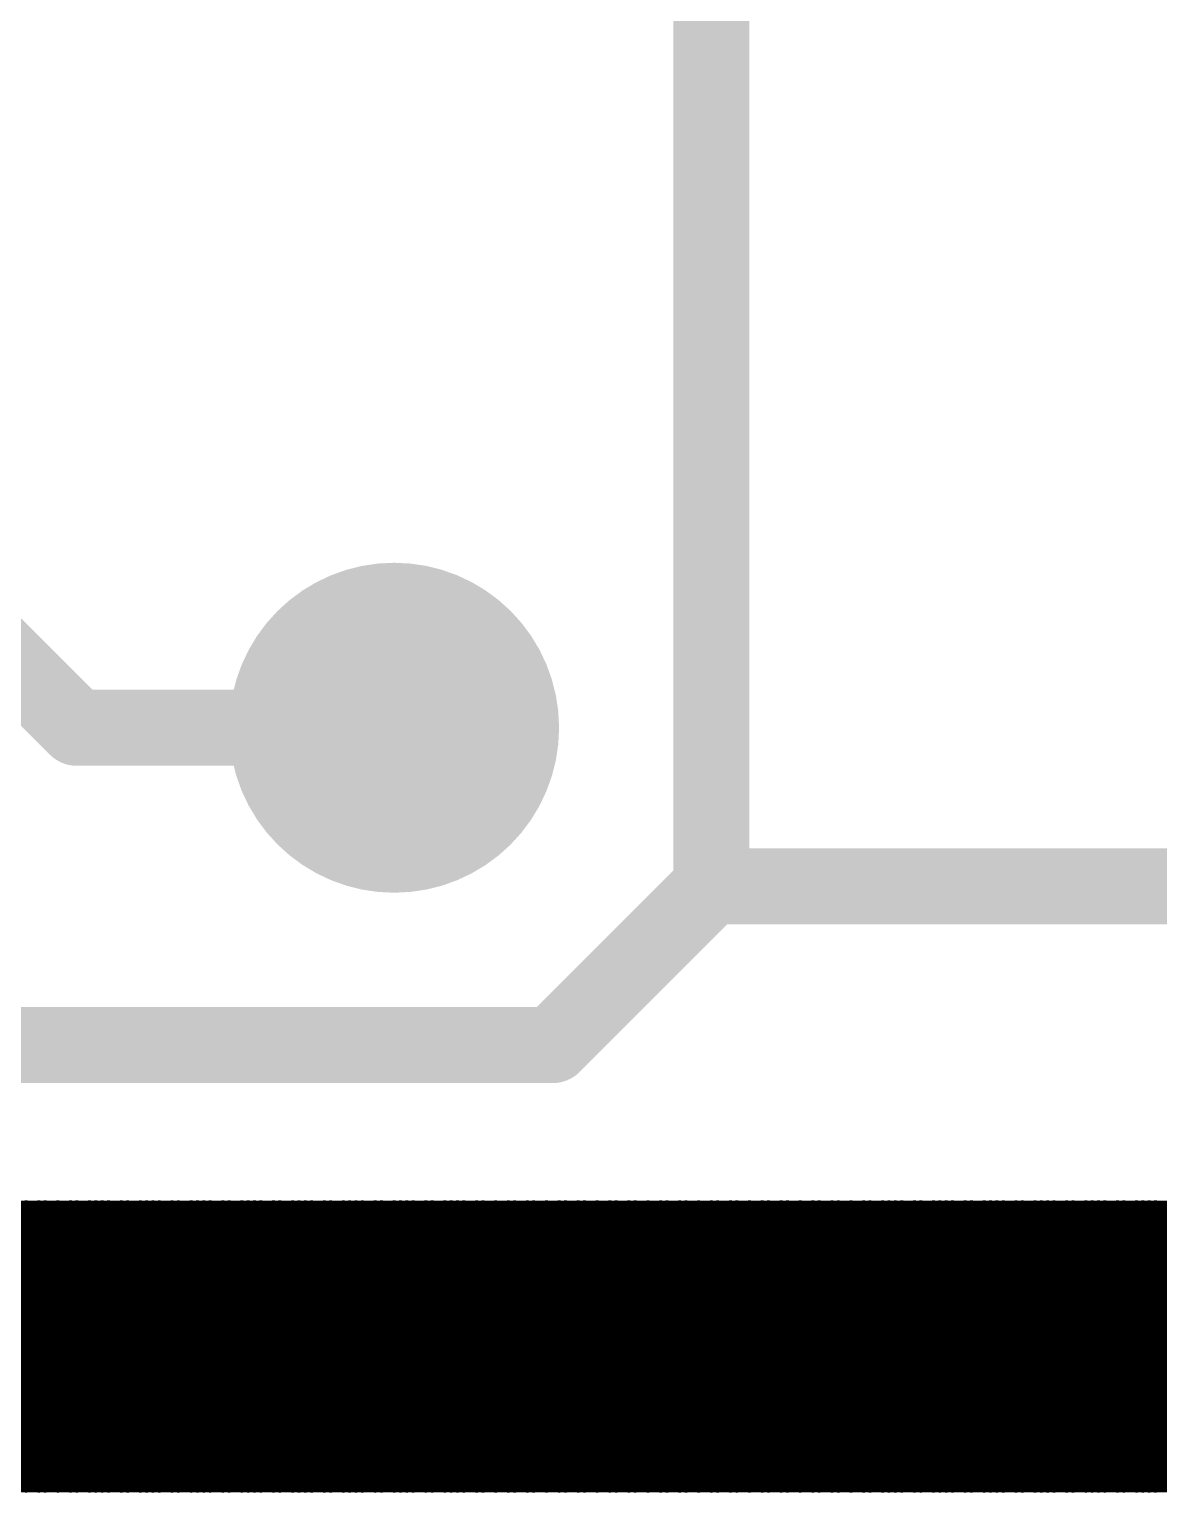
# Model space of a CAD drawing. Extents: x 0.24 to 7.39, y 0.21 to 4.62.
# Drawn here: x 5.8385 to 6.0165, y 3.3005 to 3.5311 of the extents above; entities that cross this region are included whole.
import ezdxf

# ---------------------------------------------------------------- set-up
doc = ezdxf.new("R2010")
doc.units = 0

msp = doc.modelspace()

# ---------------------------------------------------------------- linework, layer by layer
at = {"layer": 'TOP'}
for points, const_width in [([(5.946, 3.621), (5.946, 3.396)], 0.012), ([(5.946, 3.621), (5.946, 3.396)], 0.012), ([(5.846, 3.421), (5.746, 3.521)], 0.012), ([(5.896, 3.421), (5.846, 3.421)], 0.012), ([(5.946, 3.396), (5.921, 3.371)], 0.012), ([(5.946, 3.396), (6.071, 3.396)], 0.012), ([(5.921, 3.371), (5.821, 3.371)], 0.012), ([(5.796, 3.346), (6.296, 3.346)], 0.001), ([(5.838, 3.301), (5.838, 3.346)], 0.001), ([(5.839, 3.301), (5.839, 3.346)], 0.001), ([(5.84, 3.301), (5.84, 3.346)], 0.001), ([(5.841, 3.301), (5.841, 3.346)], 0.001), ([(5.842, 3.301), (5.842, 3.346)], 0.001), ([(5.842, 3.301), (5.842, 3.346)], 0.001), ([(5.843, 3.301), (5.843, 3.346)], 0.001), ([(5.844, 3.301), (5.844, 3.346)], 0.001), ([(5.845, 3.301), (5.845, 3.346)], 0.001), ([(5.846, 3.301), (5.846, 3.346)], 0.001), ([(5.847, 3.301), (5.847, 3.346)], 0.001), ([(5.848, 3.301), (5.848, 3.346)], 0.001), ([(5.849, 3.301), (5.849, 3.346)], 0.001), ([(5.85, 3.301), (5.85, 3.346)], 0.001), ([(5.851, 3.301), (5.851, 3.346)], 0.001), ([(5.851, 3.301), (5.851, 3.346)], 0.001), ([(5.852, 3.301), (5.852, 3.346)], 0.001), ([(5.853, 3.301), (5.853, 3.346)], 0.001), ([(5.854, 3.301), (5.854, 3.346)], 0.001), ([(5.855, 3.301), (5.855, 3.346)], 0.001), ([(5.856, 3.301), (5.856, 3.346)], 0.001), ([(5.857, 3.301), (5.857, 3.346)], 0.001), ([(5.858, 3.301), (5.858, 3.346)], 0.001), ([(5.859, 3.301), (5.859, 3.346)], 0.001), ([(5.86, 3.301), (5.86, 3.346)], 0.001), ([(5.86, 3.301), (5.86, 3.346)], 0.001), ([(5.861, 3.301), (5.861, 3.346)], 0.001), ([(5.862, 3.301), (5.862, 3.346)], 0.001), ([(5.863, 3.301), (5.863, 3.346)], 0.001), ([(5.864, 3.301), (5.864, 3.346)], 0.001), ([(5.865, 3.301), (5.865, 3.346)], 0.001), ([(5.866, 3.301), (5.866, 3.346)], 0.001), ([(5.867, 3.301), (5.867, 3.346)], 0.001), ([(5.868, 3.301), (5.868, 3.346)], 0.001), ([(5.869, 3.301), (5.869, 3.346)], 0.001), ([(5.869, 3.301), (5.869, 3.346)], 0.001), ([(5.87, 3.301), (5.87, 3.346)], 0.001), ([(5.871, 3.301), (5.871, 3.346)], 0.001), ([(5.872, 3.301), (5.872, 3.346)], 0.001), ([(5.873, 3.301), (5.873, 3.346)], 0.001), ([(5.874, 3.301), (5.874, 3.346)], 0.001), ([(5.875, 3.301), (5.875, 3.346)], 0.001), ([(5.876, 3.301), (5.876, 3.346)], 0.001), ([(5.877, 3.301), (5.877, 3.346)], 0.001), ([(5.878, 3.301), (5.878, 3.346)], 0.001), ([(5.878, 3.301), (5.878, 3.346)], 0.001), ([(5.879, 3.301), (5.879, 3.346)], 0.001), ([(5.88, 3.301), (5.88, 3.346)], 0.001), ([(5.881, 3.301), (5.881, 3.346)], 0.001), ([(5.882, 3.301), (5.882, 3.346)], 0.001), ([(5.883, 3.301), (5.883, 3.346)], 0.001), ([(5.884, 3.301), (5.884, 3.346)], 0.001), ([(5.885, 3.301), (5.885, 3.346)], 0.001), ([(5.886, 3.301), (5.886, 3.346)], 0.001), ([(5.887, 3.301), (5.887, 3.346)], 0.001), ([(5.887, 3.301), (5.887, 3.346)], 0.001), ([(5.888, 3.301), (5.888, 3.346)], 0.001), ([(5.889, 3.301), (5.889, 3.346)], 0.001), ([(5.89, 3.301), (5.89, 3.346)], 0.001), ([(5.891, 3.301), (5.891, 3.346)], 0.001), ([(5.892, 3.301), (5.892, 3.346)], 0.001), ([(5.893, 3.301), (5.893, 3.346)], 0.001), ([(5.894, 3.301), (5.894, 3.346)], 0.001), ([(5.895, 3.301), (5.895, 3.346)], 0.001), ([(5.896, 3.301), (5.896, 3.346)], 0.001), ([(5.896, 3.301), (5.896, 3.346)], 0.001), ([(5.897, 3.301), (5.897, 3.346)], 0.001), ([(5.898, 3.301), (5.898, 3.346)], 0.001), ([(5.899, 3.301), (5.899, 3.346)], 0.001), ([(5.9, 3.301), (5.9, 3.346)], 0.001), ([(5.901, 3.301), (5.901, 3.346)], 0.001), ([(5.902, 3.301), (5.902, 3.346)], 0.001), ([(5.903, 3.301), (5.903, 3.346)], 0.001), ([(5.904, 3.301), (5.904, 3.346)], 0.001), ([(5.905, 3.301), (5.905, 3.346)], 0.001), ([(5.905, 3.301), (5.905, 3.346)], 0.001), ([(5.906, 3.301), (5.906, 3.346)], 0.001), ([(5.907, 3.301), (5.907, 3.346)], 0.001), ([(5.908, 3.301), (5.908, 3.346)], 0.001), ([(5.909, 3.301), (5.909, 3.346)], 0.001), ([(5.91, 3.301), (5.91, 3.346)], 0.001), ([(5.911, 3.301), (5.911, 3.346)], 0.001), ([(5.912, 3.301), (5.912, 3.346)], 0.001), ([(5.913, 3.301), (5.913, 3.346)], 0.001), ([(5.914, 3.301), (5.914, 3.346)], 0.001), ([(5.914, 3.301), (5.914, 3.346)], 0.001), ([(5.915, 3.301), (5.915, 3.346)], 0.001), ([(5.916, 3.301), (5.916, 3.346)], 0.001), ([(5.917, 3.301), (5.917, 3.346)], 0.001), ([(5.918, 3.301), (5.918, 3.346)], 0.001), ([(5.919, 3.301), (5.919, 3.346)], 0.001), ([(5.92, 3.301), (5.92, 3.346)], 0.001), ([(5.921, 3.301), (5.921, 3.346)], 0.001), ([(5.922, 3.301), (5.922, 3.346)], 0.001), ([(5.923, 3.301), (5.923, 3.346)], 0.001), ([(5.923, 3.301), (5.923, 3.346)], 0.001), ([(5.924, 3.301), (5.924, 3.346)], 0.001), ([(5.925, 3.301), (5.925, 3.346)], 0.001), ([(5.926, 3.301), (5.926, 3.346)], 0.001), ([(5.927, 3.301), (5.927, 3.346)], 0.001), ([(5.928, 3.301), (5.928, 3.346)], 0.001), ([(5.929, 3.301), (5.929, 3.346)], 0.001), ([(5.93, 3.301), (5.93, 3.346)], 0.001), ([(5.931, 3.301), (5.931, 3.346)], 0.001), ([(5.932, 3.301), (5.932, 3.346)], 0.001), ([(5.932, 3.301), (5.932, 3.346)], 0.001), ([(5.933, 3.301), (5.933, 3.346)], 0.001), ([(5.934, 3.301), (5.934, 3.346)], 0.001), ([(5.935, 3.301), (5.935, 3.346)], 0.001), ([(5.936, 3.301), (5.936, 3.346)], 0.001), ([(5.937, 3.301), (5.937, 3.346)], 0.001), ([(5.938, 3.301), (5.938, 3.346)], 0.001), ([(5.939, 3.301), (5.939, 3.346)], 0.001), ([(5.94, 3.301), (5.94, 3.346)], 0.001), ([(5.941, 3.301), (5.941, 3.346)], 0.001), ([(5.941, 3.301), (5.941, 3.346)], 0.001), ([(5.942, 3.301), (5.942, 3.346)], 0.001), ([(5.943, 3.301), (5.943, 3.346)], 0.001), ([(5.944, 3.301), (5.944, 3.346)], 0.001), ([(5.945, 3.301), (5.945, 3.346)], 0.001), ([(5.946, 3.301), (5.946, 3.346)], 0.001), ([(5.947, 3.301), (5.947, 3.346)], 0.001), ([(5.948, 3.301), (5.948, 3.346)], 0.001), ([(5.949, 3.301), (5.949, 3.346)], 0.001), ([(5.95, 3.301), (5.95, 3.346)], 0.001), ([(5.95, 3.301), (5.95, 3.346)], 0.001), ([(5.951, 3.301), (5.951, 3.346)], 0.001), ([(5.952, 3.301), (5.952, 3.346)], 0.001), ([(5.953, 3.301), (5.953, 3.346)], 0.001), ([(5.954, 3.301), (5.954, 3.346)], 0.001), ([(5.955, 3.301), (5.955, 3.346)], 0.001), ([(5.956, 3.301), (5.956, 3.346)], 0.001), ([(5.957, 3.301), (5.957, 3.346)], 0.001), ([(5.958, 3.301), (5.958, 3.346)], 0.001), ([(5.959, 3.301), (5.959, 3.346)], 0.001), ([(5.959, 3.301), (5.959, 3.346)], 0.001), ([(5.96, 3.301), (5.96, 3.346)], 0.001), ([(5.961, 3.301), (5.961, 3.346)], 0.001), ([(5.962, 3.301), (5.962, 3.346)], 0.001), ([(5.963, 3.301), (5.963, 3.346)], 0.001), ([(5.964, 3.301), (5.964, 3.346)], 0.001), ([(5.965, 3.301), (5.965, 3.346)], 0.001), ([(5.966, 3.301), (5.966, 3.346)], 0.001), ([(5.967, 3.301), (5.967, 3.346)], 0.001), ([(5.968, 3.301), (5.968, 3.346)], 0.001), ([(5.968, 3.301), (5.968, 3.346)], 0.001), ([(5.969, 3.301), (5.969, 3.346)], 0.001), ([(5.97, 3.301), (5.97, 3.346)], 0.001), ([(5.971, 3.301), (5.971, 3.346)], 0.001), ([(5.972, 3.301), (5.972, 3.346)], 0.001), ([(5.973, 3.301), (5.973, 3.346)], 0.001), ([(5.974, 3.301), (5.974, 3.346)], 0.001), ([(5.975, 3.301), (5.975, 3.346)], 0.001), ([(5.976, 3.301), (5.976, 3.346)], 0.001), ([(5.977, 3.301), (5.977, 3.346)], 0.001), ([(5.977, 3.301), (5.977, 3.346)], 0.001), ([(5.978, 3.301), (5.978, 3.346)], 0.001), ([(5.979, 3.301), (5.979, 3.346)], 0.001), ([(5.98, 3.301), (5.98, 3.346)], 0.001), ([(5.981, 3.301), (5.981, 3.346)], 0.001), ([(5.982, 3.301), (5.982, 3.346)], 0.001), ([(5.983, 3.301), (5.983, 3.346)], 0.001), ([(5.984, 3.301), (5.984, 3.346)], 0.001), ([(5.985, 3.301), (5.985, 3.346)], 0.001), ([(5.986, 3.301), (5.986, 3.346)], 0.001), ([(5.986, 3.301), (5.986, 3.346)], 0.001), ([(5.987, 3.301), (5.987, 3.346)], 0.001), ([(5.988, 3.301), (5.988, 3.346)], 0.001), ([(5.989, 3.301), (5.989, 3.346)], 0.001), ([(5.99, 3.301), (5.99, 3.346)], 0.001), ([(5.991, 3.301), (5.991, 3.346)], 0.001), ([(5.992, 3.301), (5.992, 3.346)], 0.001), ([(5.993, 3.301), (5.993, 3.346)], 0.001), ([(5.994, 3.301), (5.994, 3.346)], 0.001), ([(5.995, 3.301), (5.995, 3.346)], 0.001), ([(5.995, 3.301), (5.995, 3.346)], 0.001), ([(5.996, 3.301), (5.996, 3.346)], 0.001), ([(5.997, 3.301), (5.997, 3.346)], 0.001), ([(5.998, 3.301), (5.998, 3.346)], 0.001), ([(5.999, 3.301), (5.999, 3.346)], 0.001), ([(6, 3.301), (6, 3.346)], 0.001), ([(6.001, 3.301), (6.001, 3.346)], 0.001), ([(6.002, 3.301), (6.002, 3.346)], 0.001), ([(6.003, 3.301), (6.003, 3.346)], 0.001), ([(6.004, 3.301), (6.004, 3.346)], 0.001), ([(6.004, 3.301), (6.004, 3.346)], 0.001), ([(6.005, 3.301), (6.005, 3.346)], 0.001), ([(6.006, 3.301), (6.006, 3.346)], 0.001), ([(6.007, 3.301), (6.007, 3.346)], 0.001), ([(6.008, 3.301), (6.008, 3.346)], 0.001), ([(6.009, 3.301), (6.009, 3.346)], 0.001), ([(6.01, 3.301), (6.01, 3.346)], 0.001), ([(6.011, 3.301), (6.011, 3.346)], 0.001), ([(6.012, 3.301), (6.012, 3.346)], 0.001), ([(6.013, 3.301), (6.013, 3.346)], 0.001), ([(6.013, 3.301), (6.013, 3.346)], 0.001), ([(6.014, 3.301), (6.014, 3.346)], 0.001), ([(6.015, 3.301), (6.015, 3.346)], 0.001), ([(6.016, 3.301), (6.016, 3.346)], 0.001), ([(6.017, 3.301), (6.017, 3.346)], 0.001), ([(5.746, 3.345), (6.296, 3.345)], 0.001), ([(5.747, 3.344), (6.296, 3.344)], 0.001), ([(5.748, 3.343), (6.296, 3.343)], 0.001), ([(5.749, 3.342), (6.296, 3.342)], 0.001), ([(5.75, 3.341), (6.296, 3.341)], 0.001), ([(5.751, 3.341), (6.296, 3.341)], 0.001), ([(5.752, 3.34), (6.296, 3.34)], 0.001), ([(5.753, 3.339), (6.296, 3.339)], 0.001), ([(5.754, 3.338), (6.296, 3.338)], 0.001), ([(5.754, 3.337), (6.296, 3.337)], 0.001), ([(5.755, 3.336), (6.296, 3.336)], 0.001), ([(5.756, 3.335), (6.296, 3.335)], 0.001), ([(5.757, 3.334), (6.296, 3.334)], 0.001), ([(5.758, 3.333), (6.296, 3.333)], 0.001), ([(5.759, 3.332), (6.296, 3.332)], 0.001), ([(5.76, 3.332), (6.296, 3.332)], 0.001), ([(5.761, 3.331), (6.296, 3.331)], 0.001), ([(5.762, 3.33), (6.296, 3.33)], 0.001), ([(5.763, 3.329), (6.296, 3.329)], 0.001), ([(5.763, 3.328), (6.296, 3.328)], 0.001), ([(5.764, 3.327), (6.296, 3.327)], 0.001), ([(5.765, 3.326), (6.296, 3.326)], 0.001), ([(5.766, 3.325), (6.296, 3.325)], 0.001), ([(5.767, 3.324), (6.296, 3.324)], 0.001), ([(5.768, 3.323), (6.296, 3.323)], 0.001), ([(5.769, 3.323), (6.296, 3.323)], 0.001), ([(5.77, 3.322), (6.296, 3.322)], 0.001), ([(5.771, 3.321), (6.296, 3.321)], 0.001), ([(5.772, 3.32), (6.296, 3.32)], 0.001), ([(5.772, 3.319), (6.296, 3.319)], 0.001), ([(5.773, 3.318), (6.296, 3.318)], 0.001), ([(5.774, 3.317), (6.296, 3.317)], 0.001), ([(5.775, 3.316), (6.296, 3.316)], 0.001), ([(5.776, 3.315), (6.296, 3.315)], 0.001), ([(5.777, 3.314), (6.296, 3.314)], 0.001), ([(5.778, 3.314), (6.296, 3.314)], 0.001), ([(5.779, 3.313), (6.296, 3.313)], 0.001), ([(5.78, 3.312), (6.296, 3.312)], 0.001), ([(5.781, 3.311), (6.296, 3.311)], 0.001), ([(5.781, 3.31), (6.296, 3.31)], 0.001), ([(5.782, 3.309), (6.296, 3.309)], 0.001), ([(5.783, 3.308), (6.296, 3.308)], 0.001), ([(5.784, 3.307), (6.296, 3.307)], 0.001), ([(5.785, 3.306), (6.296, 3.306)], 0.001), ([(5.786, 3.305), (6.296, 3.305)], 0.001), ([(5.787, 3.305), (6.296, 3.305)], 0.001), ([(5.788, 3.304), (6.296, 3.304)], 0.001), ([(5.789, 3.303), (6.296, 3.303)], 0.001), ([(5.79, 3.302), (6.296, 3.302)], 0.001), ([(5.791, 3.301), (6.296, 3.301)], 0.001)]:
    msp.add_lwpolyline(points, dxfattribs=dict(at, const_width=const_width))
for points, const_width in [([(5.883, 3.421, 1), (5.909, 3.421, 1)], 0.026), ([(5.843, 3.421, 1), (5.849, 3.421, 1)], 0.006), ([(5.843, 3.421, 1), (5.849, 3.421, 1)], 0.006), ([(5.893, 3.421, 1), (5.899, 3.421, 1)], 0.006), ([(5.943, 3.396, 1), (5.949, 3.396, 1)], 0.006), ([(5.943, 3.396, 1), (5.949, 3.396, 1)], 0.006), ([(5.943, 3.396, 1), (5.949, 3.396, 1)], 0.006), ([(5.943, 3.396, 1), (5.949, 3.396, 1)], 0.006), ([(5.918, 3.371, 1), (5.924, 3.371, 1)], 0.006), ([(5.918, 3.371, 1), (5.924, 3.371, 1)], 0.006), ([(5.8377, 3.346, 1), (5.8383, 3.346, 1)], 0.0005), ([(5.8388, 3.346, 1), (5.8393, 3.346, 1)], 0.0005), ([(5.8397, 3.346, 1), (5.8403, 3.346, 1)], 0.0005), ([(5.8407, 3.346, 1), (5.8413, 3.346, 1)], 0.0005), ([(5.8417, 3.346, 1), (5.8422, 3.346, 1)], 0.0005), ([(5.8417, 3.346, 1), (5.8422, 3.346, 1)], 0.0005), ([(5.8427, 3.346, 1), (5.8433, 3.346, 1)], 0.0005), ([(5.8438, 3.346, 1), (5.8443, 3.346, 1)], 0.0005), ([(5.8447, 3.346, 1), (5.8453, 3.346, 1)], 0.0005), ([(5.8457, 3.346, 1), (5.8463, 3.346, 1)], 0.0005), ([(5.8468, 3.346, 1), (5.8473, 3.346, 1)], 0.0005), ([(5.8477, 3.346, 1), (5.8483, 3.346, 1)], 0.0005), ([(5.8487, 3.346, 1), (5.8493, 3.346, 1)], 0.0005), ([(5.8497, 3.346, 1), (5.8503, 3.346, 1)], 0.0005), ([(5.8507, 3.346, 1), (5.8513, 3.346, 1)], 0.0005), ([(5.8507, 3.346, 1), (5.8513, 3.346, 1)], 0.0005), ([(5.8518, 3.346, 1), (5.8523, 3.346, 1)], 0.0005), ([(5.8527, 3.346, 1), (5.8533, 3.346, 1)], 0.0005), ([(5.8537, 3.346, 1), (5.8543, 3.346, 1)], 0.0005), ([(5.8548, 3.346, 1), (5.8553, 3.346, 1)], 0.0005), ([(5.8557, 3.346, 1), (5.8563, 3.346, 1)], 0.0005), ([(5.8567, 3.346, 1), (5.8573, 3.346, 1)], 0.0005), ([(5.8577, 3.346, 1), (5.8583, 3.346, 1)], 0.0005), ([(5.8587, 3.346, 1), (5.8593, 3.346, 1)], 0.0005), ([(5.8598, 3.346, 1), (5.8603, 3.346, 1)], 0.0005), ([(5.8598, 3.346, 1), (5.8603, 3.346, 1)], 0.0005), ([(5.8607, 3.346, 1), (5.8613, 3.346, 1)], 0.0005), ([(5.8617, 3.346, 1), (5.8623, 3.346, 1)], 0.0005), ([(5.8628, 3.346, 1), (5.8633, 3.346, 1)], 0.0005), ([(5.8637, 3.346, 1), (5.8643, 3.346, 1)], 0.0005), ([(5.8647, 3.346, 1), (5.8653, 3.346, 1)], 0.0005), ([(5.8657, 3.346, 1), (5.8663, 3.346, 1)], 0.0005), ([(5.8667, 3.346, 1), (5.8673, 3.346, 1)], 0.0005), ([(5.8678, 3.346, 1), (5.8683, 3.346, 1)], 0.0005), ([(5.8687, 3.346, 1), (5.8693, 3.346, 1)], 0.0005), ([(5.8687, 3.346, 1), (5.8693, 3.346, 1)], 0.0005), ([(5.8697, 3.346, 1), (5.8703, 3.346, 1)], 0.0005), ([(5.8708, 3.346, 1), (5.8713, 3.346, 1)], 0.0005), ([(5.8717, 3.346, 1), (5.8723, 3.346, 1)], 0.0005), ([(5.8727, 3.346, 1), (5.8733, 3.346, 1)], 0.0005), ([(5.8737, 3.346, 1), (5.8743, 3.346, 1)], 0.0005), ([(5.8747, 3.346, 1), (5.8753, 3.346, 1)], 0.0005), ([(5.8758, 3.346, 1), (5.8763, 3.346, 1)], 0.0005), ([(5.8767, 3.346, 1), (5.8773, 3.346, 1)], 0.0005), ([(5.8777, 3.346, 1), (5.8783, 3.346, 1)], 0.0005), ([(5.8777, 3.346, 1), (5.8783, 3.346, 1)], 0.0005), ([(5.8787, 3.346, 1), (5.8792, 3.346, 1)], 0.0005), ([(5.8797, 3.346, 1), (5.8803, 3.346, 1)], 0.0005), ([(5.8807, 3.346, 1), (5.8813, 3.346, 1)], 0.0005), ([(5.8817, 3.346, 1), (5.8823, 3.346, 1)], 0.0005), ([(5.8827, 3.346, 1), (5.8833, 3.346, 1)], 0.0005), ([(5.8838, 3.346, 1), (5.8843, 3.346, 1)], 0.0005), ([(5.8847, 3.346, 1), (5.8853, 3.346, 1)], 0.0005), ([(5.8857, 3.346, 1), (5.8863, 3.346, 1)], 0.0005), ([(5.8867, 3.346, 1), (5.8872, 3.346, 1)], 0.0005), ([(5.8867, 3.346, 1), (5.8872, 3.346, 1)], 0.0005), ([(5.8877, 3.346, 1), (5.8883, 3.346, 1)], 0.0005), ([(5.8887, 3.346, 1), (5.8893, 3.346, 1)], 0.0005), ([(5.8897, 3.346, 1), (5.8903, 3.346, 1)], 0.0005), ([(5.8907, 3.346, 1), (5.8913, 3.346, 1)], 0.0005), ([(5.8918, 3.346, 1), (5.8923, 3.346, 1)], 0.0005), ([(5.8927, 3.346, 1), (5.8933, 3.346, 1)], 0.0005), ([(5.8937, 3.346, 1), (5.8943, 3.346, 1)], 0.0005), ([(5.8947, 3.346, 1), (5.8952, 3.346, 1)], 0.0005), ([(5.8957, 3.346, 1), (5.8963, 3.346, 1)], 0.0005), ([(5.8957, 3.346, 1), (5.8963, 3.346, 1)], 0.0005), ([(5.8967, 3.346, 1), (5.8973, 3.346, 1)], 0.0005), ([(5.8977, 3.346, 1), (5.8983, 3.346, 1)], 0.0005), ([(5.8987, 3.346, 1), (5.8993, 3.346, 1)], 0.0005), ([(5.8998, 3.346, 1), (5.9003, 3.346, 1)], 0.0005), ([(5.9007, 3.346, 1), (5.9013, 3.346, 1)], 0.0005), ([(5.9017, 3.346, 1), (5.9023, 3.346, 1)], 0.0005), ([(5.9027, 3.346, 1), (5.9032, 3.346, 1)], 0.0005), ([(5.9037, 3.346, 1), (5.9043, 3.346, 1)], 0.0005), ([(5.9047, 3.346, 1), (5.9053, 3.346, 1)], 0.0005), ([(5.9047, 3.346, 1), (5.9053, 3.346, 1)], 0.0005), ([(5.9057, 3.346, 1), (5.9063, 3.346, 1)], 0.0005), ([(5.9067, 3.346, 1), (5.9073, 3.346, 1)], 0.0005), ([(5.9078, 3.346, 1), (5.9083, 3.346, 1)], 0.0005), ([(5.9087, 3.346, 1), (5.9093, 3.346, 1)], 0.0005), ([(5.9097, 3.346, 1), (5.9103, 3.346, 1)], 0.0005), ([(5.9107, 3.346, 1), (5.9112, 3.346, 1)], 0.0005), ([(5.9117, 3.346, 1), (5.9123, 3.346, 1)], 0.0005), ([(5.9128, 3.346, 1), (5.9133, 3.346, 1)], 0.0005), ([(5.9137, 3.346, 1), (5.9143, 3.346, 1)], 0.0005), ([(5.9137, 3.346, 1), (5.9143, 3.346, 1)], 0.0005), ([(5.9147, 3.346, 1), (5.9153, 3.346, 1)], 0.0005), ([(5.9158, 3.346, 1), (5.9163, 3.346, 1)], 0.0005), ([(5.9167, 3.346, 1), (5.9173, 3.346, 1)], 0.0005), ([(5.9177, 3.346, 1), (5.9183, 3.346, 1)], 0.0005), ([(5.9187, 3.346, 1), (5.9192, 3.346, 1)], 0.0005), ([(5.9197, 3.346, 1), (5.9203, 3.346, 1)], 0.0005), ([(5.9208, 3.346, 1), (5.9213, 3.346, 1)], 0.0005), ([(5.9217, 3.346, 1), (5.9223, 3.346, 1)], 0.0005), ([(5.9227, 3.346, 1), (5.9233, 3.346, 1)], 0.0005), ([(5.9227, 3.346, 1), (5.9233, 3.346, 1)], 0.0005), ([(5.9238, 3.346, 1), (5.9243, 3.346, 1)], 0.0005), ([(5.9247, 3.346, 1), (5.9253, 3.346, 1)], 0.0005), ([(5.9257, 3.346, 1), (5.9263, 3.346, 1)], 0.0005), ([(5.9267, 3.346, 1), (5.9272, 3.346, 1)], 0.0005), ([(5.9277, 3.346, 1), (5.9283, 3.346, 1)], 0.0005), ([(5.9288, 3.346, 1), (5.9293, 3.346, 1)], 0.0005), ([(5.9297, 3.346, 1), (5.9303, 3.346, 1)], 0.0005), ([(5.9307, 3.346, 1), (5.9313, 3.346, 1)], 0.0005), ([(5.9318, 3.346, 1), (5.9323, 3.346, 1)], 0.0005), ([(5.9318, 3.346, 1), (5.9323, 3.346, 1)], 0.0005), ([(5.9327, 3.346, 1), (5.9333, 3.346, 1)], 0.0005), ([(5.9337, 3.346, 1), (5.9343, 3.346, 1)], 0.0005), ([(5.9347, 3.346, 1), (5.9352, 3.346, 1)], 0.0005), ([(5.9357, 3.346, 1), (5.9363, 3.346, 1)], 0.0005), ([(5.9368, 3.346, 1), (5.9373, 3.346, 1)], 0.0005), ([(5.9377, 3.346, 1), (5.9383, 3.346, 1)], 0.0005), ([(5.9387, 3.346, 1), (5.9393, 3.346, 1)], 0.0005), ([(5.9398, 3.346, 1), (5.9403, 3.346, 1)], 0.0005), ([(5.9407, 3.346, 1), (5.9413, 3.346, 1)], 0.0005), ([(5.9407, 3.346, 1), (5.9413, 3.346, 1)], 0.0005), ([(5.9417, 3.346, 1), (5.9423, 3.346, 1)], 0.0005), ([(5.9427, 3.346, 1), (5.9432, 3.346, 1)], 0.0005), ([(5.9437, 3.346, 1), (5.9443, 3.346, 1)], 0.0005), ([(5.9448, 3.346, 1), (5.9453, 3.346, 1)], 0.0005), ([(5.9457, 3.346, 1), (5.9463, 3.346, 1)], 0.0005), ([(5.9467, 3.346, 1), (5.9473, 3.346, 1)], 0.0005), ([(5.9478, 3.346, 1), (5.9483, 3.346, 1)], 0.0005), ([(5.9487, 3.346, 1), (5.9493, 3.346, 1)], 0.0005), ([(5.9497, 3.346, 1), (5.9503, 3.346, 1)], 0.0005), ([(5.9497, 3.346, 1), (5.9503, 3.346, 1)], 0.0005), ([(5.9507, 3.346, 1), (5.9512, 3.346, 1)], 0.0005), ([(5.9517, 3.346, 1), (5.9523, 3.346, 1)], 0.0005), ([(5.9528, 3.346, 1), (5.9533, 3.346, 1)], 0.0005), ([(5.9537, 3.346, 1), (5.9543, 3.346, 1)], 0.0005), ([(5.9547, 3.346, 1), (5.9553, 3.346, 1)], 0.0005), ([(5.9558, 3.346, 1), (5.9563, 3.346, 1)], 0.0005), ([(5.9567, 3.346, 1), (5.9573, 3.346, 1)], 0.0005), ([(5.9577, 3.346, 1), (5.9583, 3.346, 1)], 0.0005), ([(5.9587, 3.346, 1), (5.9592, 3.346, 1)], 0.0005), ([(5.9587, 3.346, 1), (5.9592, 3.346, 1)], 0.0005), ([(5.9597, 3.346, 1), (5.9603, 3.346, 1)], 0.0005), ([(5.9608, 3.346, 1), (5.9613, 3.346, 1)], 0.0005), ([(5.9617, 3.346, 1), (5.9623, 3.346, 1)], 0.0005), ([(5.9627, 3.346, 1), (5.9633, 3.346, 1)], 0.0005), ([(5.9638, 3.346, 1), (5.9643, 3.346, 1)], 0.0005), ([(5.9647, 3.346, 1), (5.9653, 3.346, 1)], 0.0005), ([(5.9657, 3.346, 1), (5.9663, 3.346, 1)], 0.0005), ([(5.9667, 3.346, 1), (5.9672, 3.346, 1)], 0.0005), ([(5.9677, 3.346, 1), (5.9683, 3.346, 1)], 0.0005), ([(5.9677, 3.346, 1), (5.9683, 3.346, 1)], 0.0005), ([(5.9688, 3.346, 1), (5.9693, 3.346, 1)], 0.0005), ([(5.9697, 3.346, 1), (5.9703, 3.346, 1)], 0.0005), ([(5.9707, 3.346, 1), (5.9713, 3.346, 1)], 0.0005), ([(5.9718, 3.346, 1), (5.9723, 3.346, 1)], 0.0005), ([(5.9727, 3.346, 1), (5.9733, 3.346, 1)], 0.0005), ([(5.9737, 3.346, 1), (5.9743, 3.346, 1)], 0.0005), ([(5.9747, 3.346, 1), (5.9753, 3.346, 1)], 0.0005), ([(5.9757, 3.346, 1), (5.9763, 3.346, 1)], 0.0005), ([(5.9768, 3.346, 1), (5.9773, 3.346, 1)], 0.0005), ([(5.9768, 3.346, 1), (5.9773, 3.346, 1)], 0.0005), ([(5.9777, 3.346, 1), (5.9783, 3.346, 1)], 0.0005), ([(5.9787, 3.346, 1), (5.9793, 3.346, 1)], 0.0005), ([(5.9798, 3.346, 1), (5.9803, 3.346, 1)], 0.0005), ([(5.9807, 3.346, 1), (5.9813, 3.346, 1)], 0.0005), ([(5.9817, 3.346, 1), (5.9823, 3.346, 1)], 0.0005), ([(5.9827, 3.346, 1), (5.9833, 3.346, 1)], 0.0005), ([(5.9837, 3.346, 1), (5.9843, 3.346, 1)], 0.0005), ([(5.9848, 3.346, 1), (5.9853, 3.346, 1)], 0.0005), ([(5.9857, 3.346, 1), (5.9863, 3.346, 1)], 0.0005), ([(5.9857, 3.346, 1), (5.9863, 3.346, 1)], 0.0005), ([(5.9867, 3.346, 1), (5.9873, 3.346, 1)], 0.0005), ([(5.9878, 3.346, 1), (5.9883, 3.346, 1)], 0.0005), ([(5.9887, 3.346, 1), (5.9893, 3.346, 1)], 0.0005), ([(5.9897, 3.346, 1), (5.9903, 3.346, 1)], 0.0005), ([(5.9907, 3.346, 1), (5.9913, 3.346, 1)], 0.0005), ([(5.9917, 3.346, 1), (5.9923, 3.346, 1)], 0.0005), ([(5.9928, 3.346, 1), (5.9933, 3.346, 1)], 0.0005), ([(5.9937, 3.346, 1), (5.9943, 3.346, 1)], 0.0005), ([(5.9947, 3.346, 1), (5.9953, 3.346, 1)], 0.0005), ([(5.9947, 3.346, 1), (5.9953, 3.346, 1)], 0.0005), ([(5.9958, 3.346, 1), (5.9963, 3.346, 1)], 0.0005), ([(5.9967, 3.346, 1), (5.9973, 3.346, 1)], 0.0005), ([(5.9977, 3.346, 1), (5.9983, 3.346, 1)], 0.0005), ([(5.9987, 3.346, 1), (5.9993, 3.346, 1)], 0.0005), ([(5.9997, 3.346, 1), (6.0003, 3.346, 1)], 0.0005), ([(6.0008, 3.346, 1), (6.0013, 3.346, 1)], 0.0005), ([(6.0017, 3.346, 1), (6.0023, 3.346, 1)], 0.0005), ([(6.0027, 3.346, 1), (6.0033, 3.346, 1)], 0.0005), ([(6.0037, 3.346, 1), (6.0042, 3.346, 1)], 0.0005), ([(6.0037, 3.346, 1), (6.0042, 3.346, 1)], 0.0005), ([(6.0047, 3.346, 1), (6.0053, 3.346, 1)], 0.0005), ([(6.0057, 3.346, 1), (6.0063, 3.346, 1)], 0.0005), ([(6.0067, 3.346, 1), (6.0073, 3.346, 1)], 0.0005), ([(6.0077, 3.346, 1), (6.0083, 3.346, 1)], 0.0005), ([(6.0088, 3.346, 1), (6.0093, 3.346, 1)], 0.0005), ([(6.0097, 3.346, 1), (6.0103, 3.346, 1)], 0.0005), ([(6.0107, 3.346, 1), (6.0113, 3.346, 1)], 0.0005), ([(6.0117, 3.346, 1), (6.0122, 3.346, 1)], 0.0005), ([(6.0127, 3.346, 1), (6.0133, 3.346, 1)], 0.0005), ([(6.0127, 3.346, 1), (6.0133, 3.346, 1)], 0.0005), ([(6.0137, 3.346, 1), (6.0143, 3.346, 1)], 0.0005), ([(6.0147, 3.346, 1), (6.0153, 3.346, 1)], 0.0005), ([(6.0157, 3.346, 1), (6.0163, 3.346, 1)], 0.0005), ([(5.8377, 3.301, 1), (5.8383, 3.301, 1)], 0.0005), ([(5.8388, 3.301, 1), (5.8393, 3.301, 1)], 0.0005), ([(5.8397, 3.301, 1), (5.8403, 3.301, 1)], 0.0005), ([(5.8407, 3.301, 1), (5.8413, 3.301, 1)], 0.0005), ([(5.8417, 3.301, 1), (5.8422, 3.301, 1)], 0.0005), ([(5.8417, 3.301, 1), (5.8422, 3.301, 1)], 0.0005), ([(5.8427, 3.301, 1), (5.8433, 3.301, 1)], 0.0005), ([(5.8438, 3.301, 1), (5.8443, 3.301, 1)], 0.0005), ([(5.8447, 3.301, 1), (5.8453, 3.301, 1)], 0.0005), ([(5.8457, 3.301, 1), (5.8463, 3.301, 1)], 0.0005), ([(5.8468, 3.301, 1), (5.8473, 3.301, 1)], 0.0005), ([(5.8477, 3.301, 1), (5.8483, 3.301, 1)], 0.0005), ([(5.8487, 3.301, 1), (5.8493, 3.301, 1)], 0.0005), ([(5.8497, 3.301, 1), (5.8503, 3.301, 1)], 0.0005), ([(5.8507, 3.301, 1), (5.8513, 3.301, 1)], 0.0005), ([(5.8507, 3.301, 1), (5.8513, 3.301, 1)], 0.0005), ([(5.8518, 3.301, 1), (5.8523, 3.301, 1)], 0.0005), ([(5.8527, 3.301, 1), (5.8533, 3.301, 1)], 0.0005), ([(5.8537, 3.301, 1), (5.8543, 3.301, 1)], 0.0005), ([(5.8548, 3.301, 1), (5.8553, 3.301, 1)], 0.0005), ([(5.8557, 3.301, 1), (5.8563, 3.301, 1)], 0.0005), ([(5.8567, 3.301, 1), (5.8573, 3.301, 1)], 0.0005), ([(5.8577, 3.301, 1), (5.8583, 3.301, 1)], 0.0005), ([(5.8587, 3.301, 1), (5.8593, 3.301, 1)], 0.0005), ([(5.8598, 3.301, 1), (5.8603, 3.301, 1)], 0.0005), ([(5.8598, 3.301, 1), (5.8603, 3.301, 1)], 0.0005), ([(5.8607, 3.301, 1), (5.8613, 3.301, 1)], 0.0005), ([(5.8617, 3.301, 1), (5.8623, 3.301, 1)], 0.0005), ([(5.8628, 3.301, 1), (5.8633, 3.301, 1)], 0.0005), ([(5.8637, 3.301, 1), (5.8643, 3.301, 1)], 0.0005), ([(5.8647, 3.301, 1), (5.8653, 3.301, 1)], 0.0005), ([(5.8657, 3.301, 1), (5.8663, 3.301, 1)], 0.0005), ([(5.8667, 3.301, 1), (5.8673, 3.301, 1)], 0.0005), ([(5.8678, 3.301, 1), (5.8683, 3.301, 1)], 0.0005), ([(5.8687, 3.301, 1), (5.8693, 3.301, 1)], 0.0005), ([(5.8687, 3.301, 1), (5.8693, 3.301, 1)], 0.0005), ([(5.8697, 3.301, 1), (5.8703, 3.301, 1)], 0.0005), ([(5.8708, 3.301, 1), (5.8713, 3.301, 1)], 0.0005), ([(5.8717, 3.301, 1), (5.8723, 3.301, 1)], 0.0005), ([(5.8727, 3.301, 1), (5.8733, 3.301, 1)], 0.0005), ([(5.8737, 3.301, 1), (5.8743, 3.301, 1)], 0.0005), ([(5.8747, 3.301, 1), (5.8753, 3.301, 1)], 0.0005), ([(5.8758, 3.301, 1), (5.8763, 3.301, 1)], 0.0005), ([(5.8767, 3.301, 1), (5.8773, 3.301, 1)], 0.0005), ([(5.8777, 3.301, 1), (5.8783, 3.301, 1)], 0.0005), ([(5.8777, 3.301, 1), (5.8783, 3.301, 1)], 0.0005), ([(5.8787, 3.301, 1), (5.8792, 3.301, 1)], 0.0005), ([(5.8797, 3.301, 1), (5.8803, 3.301, 1)], 0.0005), ([(5.8807, 3.301, 1), (5.8813, 3.301, 1)], 0.0005), ([(5.8817, 3.301, 1), (5.8823, 3.301, 1)], 0.0005), ([(5.8827, 3.301, 1), (5.8833, 3.301, 1)], 0.0005), ([(5.8838, 3.301, 1), (5.8843, 3.301, 1)], 0.0005), ([(5.8847, 3.301, 1), (5.8853, 3.301, 1)], 0.0005), ([(5.8857, 3.301, 1), (5.8863, 3.301, 1)], 0.0005), ([(5.8867, 3.301, 1), (5.8872, 3.301, 1)], 0.0005), ([(5.8867, 3.301, 1), (5.8872, 3.301, 1)], 0.0005), ([(5.8877, 3.301, 1), (5.8883, 3.301, 1)], 0.0005), ([(5.8887, 3.301, 1), (5.8893, 3.301, 1)], 0.0005), ([(5.8897, 3.301, 1), (5.8903, 3.301, 1)], 0.0005), ([(5.8907, 3.301, 1), (5.8913, 3.301, 1)], 0.0005), ([(5.8918, 3.301, 1), (5.8923, 3.301, 1)], 0.0005), ([(5.8927, 3.301, 1), (5.8933, 3.301, 1)], 0.0005), ([(5.8937, 3.301, 1), (5.8943, 3.301, 1)], 0.0005), ([(5.8947, 3.301, 1), (5.8952, 3.301, 1)], 0.0005), ([(5.8957, 3.301, 1), (5.8963, 3.301, 1)], 0.0005), ([(5.8957, 3.301, 1), (5.8963, 3.301, 1)], 0.0005), ([(5.8967, 3.301, 1), (5.8973, 3.301, 1)], 0.0005), ([(5.8977, 3.301, 1), (5.8983, 3.301, 1)], 0.0005), ([(5.8987, 3.301, 1), (5.8993, 3.301, 1)], 0.0005), ([(5.8998, 3.301, 1), (5.9003, 3.301, 1)], 0.0005), ([(5.9007, 3.301, 1), (5.9013, 3.301, 1)], 0.0005), ([(5.9017, 3.301, 1), (5.9023, 3.301, 1)], 0.0005), ([(5.9027, 3.301, 1), (5.9032, 3.301, 1)], 0.0005), ([(5.9037, 3.301, 1), (5.9043, 3.301, 1)], 0.0005), ([(5.9047, 3.301, 1), (5.9053, 3.301, 1)], 0.0005), ([(5.9047, 3.301, 1), (5.9053, 3.301, 1)], 0.0005), ([(5.9057, 3.301, 1), (5.9063, 3.301, 1)], 0.0005), ([(5.9067, 3.301, 1), (5.9073, 3.301, 1)], 0.0005), ([(5.9078, 3.301, 1), (5.9083, 3.301, 1)], 0.0005), ([(5.9087, 3.301, 1), (5.9093, 3.301, 1)], 0.0005), ([(5.9097, 3.301, 1), (5.9103, 3.301, 1)], 0.0005), ([(5.9107, 3.301, 1), (5.9112, 3.301, 1)], 0.0005), ([(5.9117, 3.301, 1), (5.9123, 3.301, 1)], 0.0005), ([(5.9128, 3.301, 1), (5.9133, 3.301, 1)], 0.0005), ([(5.9137, 3.301, 1), (5.9143, 3.301, 1)], 0.0005), ([(5.9137, 3.301, 1), (5.9143, 3.301, 1)], 0.0005), ([(5.9147, 3.301, 1), (5.9153, 3.301, 1)], 0.0005), ([(5.9158, 3.301, 1), (5.9163, 3.301, 1)], 0.0005), ([(5.9167, 3.301, 1), (5.9173, 3.301, 1)], 0.0005), ([(5.9177, 3.301, 1), (5.9183, 3.301, 1)], 0.0005), ([(5.9187, 3.301, 1), (5.9192, 3.301, 1)], 0.0005), ([(5.9197, 3.301, 1), (5.9203, 3.301, 1)], 0.0005), ([(5.9208, 3.301, 1), (5.9213, 3.301, 1)], 0.0005), ([(5.9217, 3.301, 1), (5.9223, 3.301, 1)], 0.0005), ([(5.9227, 3.301, 1), (5.9233, 3.301, 1)], 0.0005), ([(5.9227, 3.301, 1), (5.9233, 3.301, 1)], 0.0005), ([(5.9238, 3.301, 1), (5.9243, 3.301, 1)], 0.0005), ([(5.9247, 3.301, 1), (5.9253, 3.301, 1)], 0.0005), ([(5.9257, 3.301, 1), (5.9263, 3.301, 1)], 0.0005), ([(5.9267, 3.301, 1), (5.9272, 3.301, 1)], 0.0005), ([(5.9277, 3.301, 1), (5.9283, 3.301, 1)], 0.0005), ([(5.9288, 3.301, 1), (5.9293, 3.301, 1)], 0.0005), ([(5.9297, 3.301, 1), (5.9303, 3.301, 1)], 0.0005), ([(5.9307, 3.301, 1), (5.9313, 3.301, 1)], 0.0005), ([(5.9318, 3.301, 1), (5.9323, 3.301, 1)], 0.0005), ([(5.9318, 3.301, 1), (5.9323, 3.301, 1)], 0.0005), ([(5.9327, 3.301, 1), (5.9333, 3.301, 1)], 0.0005), ([(5.9337, 3.301, 1), (5.9343, 3.301, 1)], 0.0005), ([(5.9347, 3.301, 1), (5.9352, 3.301, 1)], 0.0005), ([(5.9357, 3.301, 1), (5.9363, 3.301, 1)], 0.0005), ([(5.9368, 3.301, 1), (5.9373, 3.301, 1)], 0.0005), ([(5.9377, 3.301, 1), (5.9383, 3.301, 1)], 0.0005), ([(5.9387, 3.301, 1), (5.9393, 3.301, 1)], 0.0005), ([(5.9398, 3.301, 1), (5.9403, 3.301, 1)], 0.0005), ([(5.9407, 3.301, 1), (5.9413, 3.301, 1)], 0.0005), ([(5.9407, 3.301, 1), (5.9413, 3.301, 1)], 0.0005), ([(5.9417, 3.301, 1), (5.9423, 3.301, 1)], 0.0005), ([(5.9427, 3.301, 1), (5.9432, 3.301, 1)], 0.0005), ([(5.9437, 3.301, 1), (5.9443, 3.301, 1)], 0.0005), ([(5.9448, 3.301, 1), (5.9453, 3.301, 1)], 0.0005), ([(5.9457, 3.301, 1), (5.9463, 3.301, 1)], 0.0005), ([(5.9467, 3.301, 1), (5.9473, 3.301, 1)], 0.0005), ([(5.9478, 3.301, 1), (5.9483, 3.301, 1)], 0.0005), ([(5.9487, 3.301, 1), (5.9493, 3.301, 1)], 0.0005), ([(5.9497, 3.301, 1), (5.9503, 3.301, 1)], 0.0005), ([(5.9497, 3.301, 1), (5.9503, 3.301, 1)], 0.0005), ([(5.9507, 3.301, 1), (5.9512, 3.301, 1)], 0.0005), ([(5.9517, 3.301, 1), (5.9523, 3.301, 1)], 0.0005), ([(5.9528, 3.301, 1), (5.9533, 3.301, 1)], 0.0005), ([(5.9537, 3.301, 1), (5.9543, 3.301, 1)], 0.0005), ([(5.9547, 3.301, 1), (5.9553, 3.301, 1)], 0.0005), ([(5.9558, 3.301, 1), (5.9563, 3.301, 1)], 0.0005), ([(5.9567, 3.301, 1), (5.9573, 3.301, 1)], 0.0005), ([(5.9577, 3.301, 1), (5.9583, 3.301, 1)], 0.0005), ([(5.9587, 3.301, 1), (5.9592, 3.301, 1)], 0.0005), ([(5.9587, 3.301, 1), (5.9592, 3.301, 1)], 0.0005), ([(5.9597, 3.301, 1), (5.9603, 3.301, 1)], 0.0005), ([(5.9608, 3.301, 1), (5.9613, 3.301, 1)], 0.0005), ([(5.9617, 3.301, 1), (5.9623, 3.301, 1)], 0.0005), ([(5.9627, 3.301, 1), (5.9633, 3.301, 1)], 0.0005), ([(5.9638, 3.301, 1), (5.9643, 3.301, 1)], 0.0005), ([(5.9647, 3.301, 1), (5.9653, 3.301, 1)], 0.0005), ([(5.9657, 3.301, 1), (5.9663, 3.301, 1)], 0.0005), ([(5.9667, 3.301, 1), (5.9672, 3.301, 1)], 0.0005), ([(5.9677, 3.301, 1), (5.9683, 3.301, 1)], 0.0005), ([(5.9677, 3.301, 1), (5.9683, 3.301, 1)], 0.0005), ([(5.9688, 3.301, 1), (5.9693, 3.301, 1)], 0.0005), ([(5.9697, 3.301, 1), (5.9703, 3.301, 1)], 0.0005), ([(5.9707, 3.301, 1), (5.9713, 3.301, 1)], 0.0005), ([(5.9718, 3.301, 1), (5.9723, 3.301, 1)], 0.0005), ([(5.9727, 3.301, 1), (5.9733, 3.301, 1)], 0.0005), ([(5.9737, 3.301, 1), (5.9743, 3.301, 1)], 0.0005), ([(5.9747, 3.301, 1), (5.9753, 3.301, 1)], 0.0005), ([(5.9757, 3.301, 1), (5.9763, 3.301, 1)], 0.0005), ([(5.9768, 3.301, 1), (5.9773, 3.301, 1)], 0.0005), ([(5.9768, 3.301, 1), (5.9773, 3.301, 1)], 0.0005), ([(5.9777, 3.301, 1), (5.9783, 3.301, 1)], 0.0005), ([(5.9787, 3.301, 1), (5.9793, 3.301, 1)], 0.0005), ([(5.9798, 3.301, 1), (5.9803, 3.301, 1)], 0.0005), ([(5.9807, 3.301, 1), (5.9813, 3.301, 1)], 0.0005), ([(5.9817, 3.301, 1), (5.9823, 3.301, 1)], 0.0005), ([(5.9827, 3.301, 1), (5.9833, 3.301, 1)], 0.0005), ([(5.9837, 3.301, 1), (5.9843, 3.301, 1)], 0.0005), ([(5.9848, 3.301, 1), (5.9853, 3.301, 1)], 0.0005), ([(5.9857, 3.301, 1), (5.9863, 3.301, 1)], 0.0005), ([(5.9857, 3.301, 1), (5.9863, 3.301, 1)], 0.0005), ([(5.9867, 3.301, 1), (5.9873, 3.301, 1)], 0.0005), ([(5.9878, 3.301, 1), (5.9883, 3.301, 1)], 0.0005), ([(5.9887, 3.301, 1), (5.9893, 3.301, 1)], 0.0005), ([(5.9897, 3.301, 1), (5.9903, 3.301, 1)], 0.0005), ([(5.9907, 3.301, 1), (5.9913, 3.301, 1)], 0.0005), ([(5.9917, 3.301, 1), (5.9923, 3.301, 1)], 0.0005), ([(5.9928, 3.301, 1), (5.9933, 3.301, 1)], 0.0005), ([(5.9937, 3.301, 1), (5.9943, 3.301, 1)], 0.0005), ([(5.9947, 3.301, 1), (5.9953, 3.301, 1)], 0.0005), ([(5.9947, 3.301, 1), (5.9953, 3.301, 1)], 0.0005), ([(5.9958, 3.301, 1), (5.9963, 3.301, 1)], 0.0005), ([(5.9967, 3.301, 1), (5.9973, 3.301, 1)], 0.0005), ([(5.9977, 3.301, 1), (5.9983, 3.301, 1)], 0.0005), ([(5.9987, 3.301, 1), (5.9993, 3.301, 1)], 0.0005), ([(5.9997, 3.301, 1), (6.0003, 3.301, 1)], 0.0005), ([(6.0008, 3.301, 1), (6.0013, 3.301, 1)], 0.0005), ([(6.0017, 3.301, 1), (6.0023, 3.301, 1)], 0.0005), ([(6.0027, 3.301, 1), (6.0033, 3.301, 1)], 0.0005), ([(6.0037, 3.301, 1), (6.0042, 3.301, 1)], 0.0005), ([(6.0037, 3.301, 1), (6.0042, 3.301, 1)], 0.0005), ([(6.0047, 3.301, 1), (6.0053, 3.301, 1)], 0.0005), ([(6.0057, 3.301, 1), (6.0063, 3.301, 1)], 0.0005), ([(6.0067, 3.301, 1), (6.0073, 3.301, 1)], 0.0005), ([(6.0077, 3.301, 1), (6.0083, 3.301, 1)], 0.0005), ([(6.0088, 3.301, 1), (6.0093, 3.301, 1)], 0.0005), ([(6.0097, 3.301, 1), (6.0103, 3.301, 1)], 0.0005), ([(6.0107, 3.301, 1), (6.0113, 3.301, 1)], 0.0005), ([(6.0117, 3.301, 1), (6.0122, 3.301, 1)], 0.0005), ([(6.0127, 3.301, 1), (6.0133, 3.301, 1)], 0.0005), ([(6.0127, 3.301, 1), (6.0133, 3.301, 1)], 0.0005), ([(6.0137, 3.301, 1), (6.0143, 3.301, 1)], 0.0005), ([(6.0147, 3.301, 1), (6.0153, 3.301, 1)], 0.0005), ([(6.0157, 3.301, 1), (6.0163, 3.301, 1)], 0.0005)]:
    msp.add_lwpolyline(points, format="xyb", close=True, dxfattribs=dict(at, const_width=const_width))

doc.saveas('drawing.dxf')
